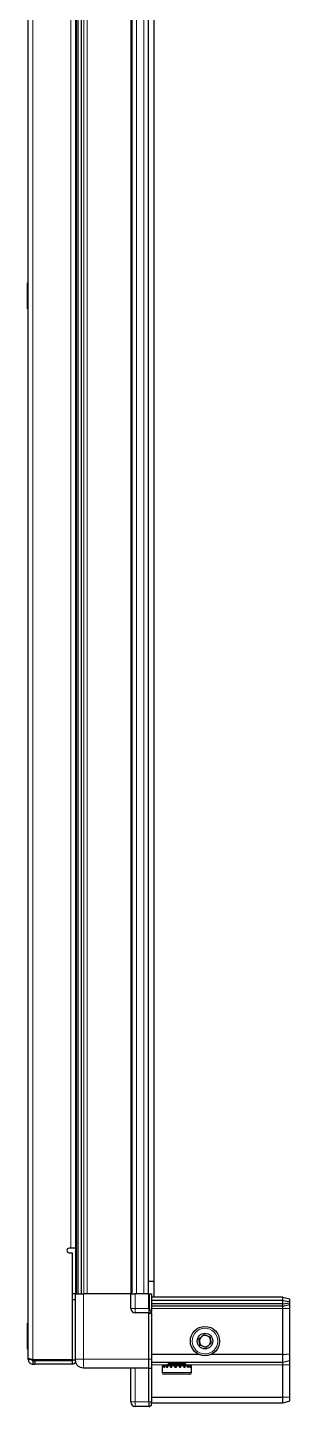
# Model space of a CAD drawing. Header units: millimetres. Extents: x 1219 to 5897, y -844 to 1914.
# Drawn here: x 3003 to 3119, y 683 to 1295 of the extents above; entities that cross this region are included whole.
import ezdxf

# ---------------------------------------------------------------- set-up
doc = ezdxf.new("R2010")
doc.units = ezdxf.units.MM

msp = doc.modelspace()

# ---------------------------------------------------------------- linework, layer by layer
at = {"color": 7, "linetype": 'Continuous', "lineweight": 25}
for p, q in [((3003.11, 704.67), (3003.11, 1647.97)), ((3024.76, 733.32), (3024.76, 1619.32)), ((3026.55, 1619.32), (3026.55, 733.32)), ((3026.59, 1619.32), (3026.59, 733.32)), ((3049.26, 733.32), (3049.26, 1619.32)), ((3056.46, 733.32), (3056.46, 1619.32)), ((3058.96, 1612.32), (3058.96, 738.82)), ((3024.11, 1599.07), (3024.11, 753.57)), ((3003.11, 1182.11), (3002.81, 1182.11)), ((3002.81, 1170.54), (3002.81, 1182.11)), ((3024.61, 1185.82), (3024.61, 1166.82)), ((3002.81, 1170.54), (3003.11, 1170.54)), ((3022.01, 753.57), (3021.26, 753.57)), ((3024.11, 753.57), (3022.01, 753.57)), ((3021.26, 751.57), (3022.61, 751.57)), ((3022.61, 751.57), (3022.61, 704.07)), ((3058.96, 738.82), (3056.46, 738.82)), ((3058.96, 738.82), (3058.96, 731.82)), ((3024.11, 733.32), (3022.61, 733.32)), ((3024.11, 730.57), (3022.61, 730.57)), ((3024.11, 704.32), (3024.11, 733.32)), ((3048.61, 733.32), (3027.61, 733.32)), ((3048.61, 726.82), (3048.61, 733.32)), ((3048.61, 733.32), (3050.61, 733.32)), ((3056.61, 733.32), (3050.61, 733.32)), ((3056.61, 726.82), (3056.61, 733.32)), ((3056.61, 733.32), (3056.95, 733.32)), ((3056.95, 726.82), (3056.95, 733.32)), ((3056.95, 733.32), (3057.81, 733.32)), ((3057.81, 733.32), (3057.81, 725.5)), ((3116.11, 731.82), (3057.81, 731.82)), ((3116.11, 730.32), (3057.81, 730.32)), ((3116.11, 728.82), (3057.81, 728.82)), ((3116.11, 730.32), (3116.11, 731.82)), ((3116.11, 731.82), (3119.11, 731.02)), ((3116.11, 728.82), (3116.11, 730.32)), ((3116.11, 730.32), (3119.11, 729.87)), ((3116.11, 728.82), (3119.11, 729.37)), ((3116.11, 727.82), (3116.11, 728.82)), ((3116.11, 727.82), (3119.11, 728.63)), ((3119.11, 731.02), (3119.11, 729.87)), ((3119.11, 729.87), (3119.11, 729.37)), ((3119.11, 729.37), (3119.11, 728.63)), ((3119.11, 728.63), (3119.11, 726.82)), ((3056.61, 724.82), (3050.61, 724.82)), ((3056.61, 726.82), (3056.61, 724.82)), ((3056.61, 726.82), (3056.61, 724.82)), ((3056.61, 724.82), (3057.81, 724.82)), ((3056.61, 724.62), (3056.61, 724.82)), ((3056.61, 704.32), (3056.61, 724.62)), ((3116.11, 727.82), (3057.81, 727.82)), ((3057.81, 724.82), (3057.81, 725.5)), ((3057.81, 724.82), (3057.81, 724.62)), ((3057.81, 724.62), (3057.81, 704.32)), ((3116.11, 726.82), (3116.11, 727.82)), ((3116.11, 706.32), (3116.11, 726.82)), ((3119.11, 726.82), (3119.11, 706.66)), ((3003.11, 720.26), (3002.81, 720.26)), ((3002.81, 710.58), (3002.81, 720.26)), ((3002.81, 708.69), (3002.81, 710.58)), ((3002.81, 708.69), (3003.11, 708.69)), ((3003.11, 704.17), (3003.11, 704.67)), ((3004.61, 704.17), (3003.11, 704.17)), ((3022.61, 704.07), (3005.21, 704.07)), ((3022.61, 704.07), (3024.11, 704.07)), ((3056.61, 700.32), (3056.61, 704.32)), ((3079.11, 706.32), (3057.81, 706.32)), ((3057.81, 704.32), (3057.81, 700.32)), ((3116.11, 706.32), (3084.11, 706.32)), ((3116.11, 706.32), (3119.11, 706.66)), ((3116.11, 702.82), (3116.11, 706.32)), ((3119.11, 706.66), (3119.11, 703.63)), ((3005.21, 703.57), (3005.21, 702.07)), ((3005.21, 703.57), (3006.11, 703.57)), ((3005.21, 702.07), (3006.11, 702.07)), ((3022.61, 703.57), (3006.11, 703.57)), ((3006.11, 703.57), (3006.11, 702.07)), ((3022.61, 702.07), (3006.11, 702.07)), ((3022.61, 703.57), (3022.61, 702.07)), ((3056.61, 700.32), (3027.61, 700.32)), ((3048.61, 685.32), (3048.61, 700.32)), ((3056.61, 700.32), (3057.81, 700.32)), ((3056.61, 700.12), (3056.61, 700.32)), ((3056.61, 685.32), (3056.61, 700.12)), ((3116.11, 702.82), (3057.81, 702.82)), ((3057.81, 700.32), (3057.81, 700.12)), ((3057.81, 700.12), (3057.81, 685.32)), ((3062.61, 701.32), (3062.61, 698.42)), ((3062.71, 701.32), (3062.61, 701.32)), ((3062.71, 700.82), (3062.71, 701.32)), ((3062.87, 701.32), (3062.71, 701.32)), ((3062.71, 700.82), (3062.87, 700.82)), ((3062.87, 700.82), (3062.87, 701.32)), ((3063.36, 701.32), (3062.87, 701.32)), ((3063.36, 700.82), (3063.36, 701.32)), ((3063.75, 701.32), (3063.36, 701.32)), ((3063.36, 700.82), (3063.75, 700.82)), ((3063.75, 700.82), (3063.75, 701.32)), ((3064.58, 701.32), (3063.75, 701.32)), ((3064.58, 700.82), (3064.58, 701.32)), ((3065.14, 701.32), (3064.58, 701.32)), ((3064.58, 700.82), (3065.14, 700.82)), ((3064.71, 701.42), (3064.71, 701.32)), ((3070.11, 701.42), (3064.71, 701.42)), ((3065.11, 702.82), (3065.11, 702.79)), ((3065.11, 702.79), (3065.8, 702.31)), ((3065.22, 702.79), (3065.11, 702.79)), ((3065.8, 702.31), (3065.11, 701.82)), ((3065.22, 701.82), (3065.11, 701.82)), ((3065.14, 700.82), (3065.14, 701.32)), ((3066.25, 701.32), (3065.14, 701.32)), ((3073.11, 702.79), (3065.22, 702.79)), ((3073.11, 701.82), (3065.22, 701.82)), ((3065.89, 702.31), (3065.8, 702.31)), ((3072.42, 702.31), (3065.89, 702.31)), ((3066.25, 700.82), (3066.25, 701.32)), ((3066.93, 701.32), (3066.25, 701.32)), ((3066.25, 700.82), (3066.93, 700.82)), ((3066.93, 700.82), (3066.93, 701.32)), ((3068.19, 701.32), (3066.93, 701.32)), ((3068.19, 700.82), (3068.19, 701.32)), ((3068.49, 701.32), (3068.19, 701.32)), ((3068.19, 700.82), (3068.93, 700.82)), ((3068.49, 700.82), (3068.49, 701.32)), ((3068.93, 700.82), (3068.93, 701.32)), ((3070.22, 701.32), (3068.93, 701.32)), ((3073.51, 701.42), (3070.11, 701.42)), ((3070.22, 700.82), (3070.22, 701.32)), ((3070.22, 700.82), (3070.94, 700.82)), ((3070.35, 700.82), (3070.35, 701.32)), ((3070.94, 701.32), (3070.35, 701.32)), ((3070.94, 700.82), (3070.94, 701.32)), ((3072.15, 701.32), (3070.94, 701.32)), ((3072.15, 700.82), (3072.15, 701.32)), ((3072.78, 701.32), (3072.15, 701.32)), ((3072.15, 700.82), (3072.78, 700.82)), ((3072.42, 702.31), (3073.11, 702.79)), ((3073.11, 701.82), (3072.42, 702.31)), ((3072.78, 700.82), (3072.78, 701.32)), ((3073.78, 701.32), (3072.78, 701.32)), ((3073.11, 702.79), (3073.11, 702.82)), ((3073.51, 701.32), (3073.51, 701.42)), ((3073.78, 700.82), (3073.78, 701.32)), ((3074.26, 701.32), (3073.78, 701.32)), ((3073.78, 700.82), (3074.26, 700.82)), ((3074.26, 700.82), (3074.26, 701.32)), ((3074.95, 701.32), (3074.26, 701.32)), ((3074.95, 700.82), (3074.95, 701.32)), ((3075.23, 701.32), (3074.95, 701.32)), ((3074.95, 700.82), (3075.23, 700.82)), ((3075.23, 700.82), (3075.23, 701.32)), ((3075.55, 701.32), (3075.23, 701.32)), ((3075.55, 700.82), (3075.55, 701.32)), ((3075.61, 701.32), (3075.55, 701.32)), ((3075.55, 700.82), (3075.61, 700.82)), ((3075.61, 698.42), (3075.61, 701.32)), ((3075.61, 700.82), (3075.61, 701.32)), ((3075.61, 701.32), (3075.61, 701.32)), ((3119.11, 703.63), (3116.11, 702.82)), ((3116.11, 701.82), (3116.11, 702.82)), ((3116.11, 687.32), (3116.11, 701.82)), ((3119.11, 703.63), (3119.11, 701.82)), ((3119.11, 701.82), (3119.11, 687.48)), ((3063.56, 697.62), (3063.41, 697.62)), ((3074.81, 697.62), (3063.56, 697.62)), ((3116.11, 687.32), (3057.81, 687.32)), ((3119.11, 687.48), (3116.11, 687.32)), ((3116.11, 684.82), (3116.11, 687.32)), ((3119.11, 685.63), (3116.11, 684.82)), ((3119.11, 687.48), (3119.11, 685.63)), ((3056.61, 683.32), (3050.61, 683.32)), ((3056.61, 685.32), (3056.61, 683.32)), ((3056.61, 683.32), (3056.95, 683.32)), ((3056.61, 683.32), (3056.61, 683.32)), ((3056.61, 683.32), (3056.95, 683.32)), ((3056.95, 683.32), (3057.81, 683.82)), ((3056.95, 683.32), (3057.81, 683.82)), ((3057.81, 683.82), (3057.81, 685.32)), ((3116.11, 684.82), (3057.81, 684.82))]:
    msp.add_line(p, q, dxfattribs=at)
at = {"color": 8, "linetype": 'Continuous', "lineweight": 18}
for p, q in [((3005.21, 1648.57), (3005.21, 704.07)), ((3025.35, 1619.32), (3025.35, 733.32)), ((3027.79, 733.32), (3027.79, 1619.32)), ((3029.21, 1619.32), (3029.21, 733.32)), ((3048.61, 733.32), (3048.61, 1619.32)), ((3051.26, 733.32), (3051.26, 1619.32)), ((3054.46, 733.32), (3054.46, 1619.32)), ((3022.01, 753.57), (3022.01, 1599.07)), ((3024.11, 733.32), (3024.11, 753.57)), ((3027.61, 733.32), (3027.61, 704.32)), ((3050.61, 733.32), (3050.61, 726.82)), ((3048.61, 726.82), (3050.61, 726.82)), ((3050.61, 726.82), (3050.61, 724.82)), ((3056.61, 726.82), (3050.61, 726.82)), ((3056.61, 726.82), (3056.95, 726.82)), ((3057.81, 724.62), (3056.61, 724.62)), ((3116.11, 726.82), (3057.81, 726.82)), ((3116.11, 726.82), (3119.11, 726.82)), ((3056.61, 704.32), (3027.61, 704.32)), ((3056.61, 704.32), (3057.81, 704.32)), ((3050.61, 700.32), (3050.61, 685.32)), ((3057.81, 700.12), (3056.61, 700.12)), ((3065.11, 701.82), (3057.81, 701.82)), ((3062.78, 698.42), (3062.61, 698.42)), ((3075.61, 698.42), (3062.78, 698.42)), ((3116.11, 701.82), (3073.11, 701.82)), ((3119.11, 701.82), (3116.11, 701.82)), ((3050.61, 685.32), (3048.61, 685.32)), ((3050.61, 685.32), (3050.61, 683.32)), ((3056.61, 685.32), (3050.61, 685.32)), ((3056.61, 685.32), (3057.81, 685.32))]:
    msp.add_line(p, q, dxfattribs=at)
at = {"color": 7, "linetype": 'Continuous', "lineweight": 25}
for radius in [6.5, 3.46]:
    msp.add_circle((3081.61, 712.32), radius, dxfattribs=at)
at = {"color": 8, "linetype": 'Continuous', "lineweight": 18}
msp.add_circle((3081.61, 712.32), 5.7, dxfattribs=at)
at = {"color": 7, "linetype": 'Continuous', "lineweight": 25}
for centre, radius, start, end in [((3021.61, 1185.82), 3, 0, 33.55731), ((3021.61, 1166.82), 3, 326.44269, 0), ((3021.26, 752.57), 1, 90, 270), ((3050.61, 726.82), 2, 180, 270), ((3081.61, 712.32), 2.5, 127.98423, 187.98423), ((3081.61, 712.32), 2.5, 187.98423, 247.98423), ((3081.61, 712.32), 2.5, 67.98423, 127.98423), ((3081.61, 712.32), 2.5, 247.98423, 307.98423), ((3081.61, 712.32), 2.5, 7.98423, 67.98423), ((3081.61, 712.32), 2.5, 307.98423, 7.98423), ((3005.11, 704.57), 0.5, 243.58436, 270), ((3022.51, 704.17), 0.6, 270, 350.40593), ((3022.51, 704.17), 2.1, 272.7294, 327.8305), ((3063.41, 698.42), 0.8, 180, 270), ((3064.71, 701.82), 0.4, 270, 0), ((3073.51, 701.82), 0.4, 180, 270), ((3074.81, 698.42), 0.8, 270, 360), ((3050.61, 685.32), 2, 180, 270)]:
    msp.add_arc(centre, radius, start, end, dxfattribs=at)
msp.add_ellipse((3060.41, 726.82), major_axis=(3.46, 0), ratio=0.57735, start_param=3.141593, end_param=3.864327, dxfattribs=at)
for points, knots in [([(3024.11, 733.32), (3024.15, 733.32), (3024.23, 733.32), (3024.83, 733.32), (3025.72, 733.32), (3026.7, 733.32), (3027.35, 733.32), (3027.61, 733.32)], [0, 0, 0, 0, 0.2146939, 0.4293877, 0.6440816, 0.8587754, 1, 1, 1, 1]), ([(3078.93, 713.41), (3079.34, 713.72), (3080.1, 714.32), (3080.86, 714.91), (3081.21, 715.18)], [0, 0, 0, 0, 0.534686, 1, 1, 1, 1]), ([(3079.34, 710.55), (3079.32, 710.67), (3079.24, 711.26), (3079.1, 712.25), (3078.98, 713.06), (3078.93, 713.41)], [0, 0, 0, 0, 0.133125, 0.637099, 1, 1, 1, 1]), ([(3082.01, 709.46), (3081.53, 709.66), (3080.64, 710.02), (3079.75, 710.38), (3079.34, 710.55)], [0, 0, 0, 0, 0.534686, 1, 1, 1, 1]), ([(3081.21, 715.18), (3081.69, 714.99), (3082.58, 714.63), (3083.47, 714.27), (3083.89, 714.1)], [0, 0, 0, 0, 0.5346859, 1, 1, 1, 1]), ([(3084.29, 711.24), (3083.88, 710.92), (3083.12, 710.33), (3082.36, 709.74), (3082.01, 709.46)], [0, 0, 0, 0, 0.534686, 1, 1, 1, 1]), ([(3083.89, 714.1), (3083.93, 713.76), (3084.05, 712.94), (3084.19, 711.96), (3084.27, 711.37), (3084.29, 711.24)], [0, 0, 0, 0, 0.362901, 0.866875, 1, 1, 1, 1]), ([(3005.21, 704.07), (3004.96, 704.12), (3004.46, 704.21), (3003.82, 704.34), (3003.36, 704.47), (3003.14, 704.58), (3003.12, 704.65), (3003.11, 704.67)], [0, 0, 0, 0, 0.230255, 0.448522, 0.666786, 0.88505, 1, 1, 1, 1]), ([(3003.11, 704.17), (3003.14, 703.92), (3003.19, 703.43), (3003.58, 702.79), (3004.14, 702.32), (3004.72, 702.1), (3005.09, 702.08), (3005.21, 702.07)], [0, 0, 0, 0, 0.230255, 0.448522, 0.666786, 0.88505, 1, 1, 1, 1]), ([(3024.11, 703.82), (3024.11, 703.83), (3024.11, 703.84), (3024.11, 703.96), (3024.11, 704.13), (3024.11, 704.26), (3024.11, 704.32)], [0, 0, 0, 0, 0.249394, 0.500333, 0.750167, 1, 1, 1, 1]), ([(3027.61, 700.32), (3027.17, 700.37), (3026.49, 700.44), (3025.68, 700.88), (3025.12, 701.33), (3024.67, 701.89), (3024.23, 702.71), (3024.16, 703.38), (3024.11, 703.82)], [0, 0, 0, 0, 0.2394568, 0.3683607, 0.5, 0.6316393, 0.7605432, 1, 1, 1, 1])]:
    msp.add_open_spline(points, degree=3, knots=knots, dxfattribs=at)
msp.add_open_spline([(3004.61, 704.17), (3004.62, 704.09), (3004.64, 703.94), (3004.78, 703.74), (3004.98, 703.6), (3005.13, 703.58), (3005.21, 703.57)], degree=3, dxfattribs=at)
at = {"color": 8, "linetype": 'Continuous', "lineweight": 18}
msp.add_open_spline([(3027.61, 704.32), (3027.17, 704.32), (3026.49, 704.32), (3025.68, 704.32), (3025.12, 704.32), (3024.67, 704.32), (3024.23, 704.32), (3024.16, 704.32), (3024.11, 704.32)], degree=3, knots=[0, 0, 0, 0, 0.239457, 0.368361, 0.5, 0.631639, 0.760543, 1, 1, 1, 1], dxfattribs=at)
msp.add_open_spline([(3027.61, 704.32), (3027.61, 703.8), (3027.61, 702.75), (3027.61, 701.43), (3027.61, 700.5), (3027.61, 700.38), (3027.61, 700.32)], degree=3, dxfattribs=at)

doc.saveas('drawing.dxf')
